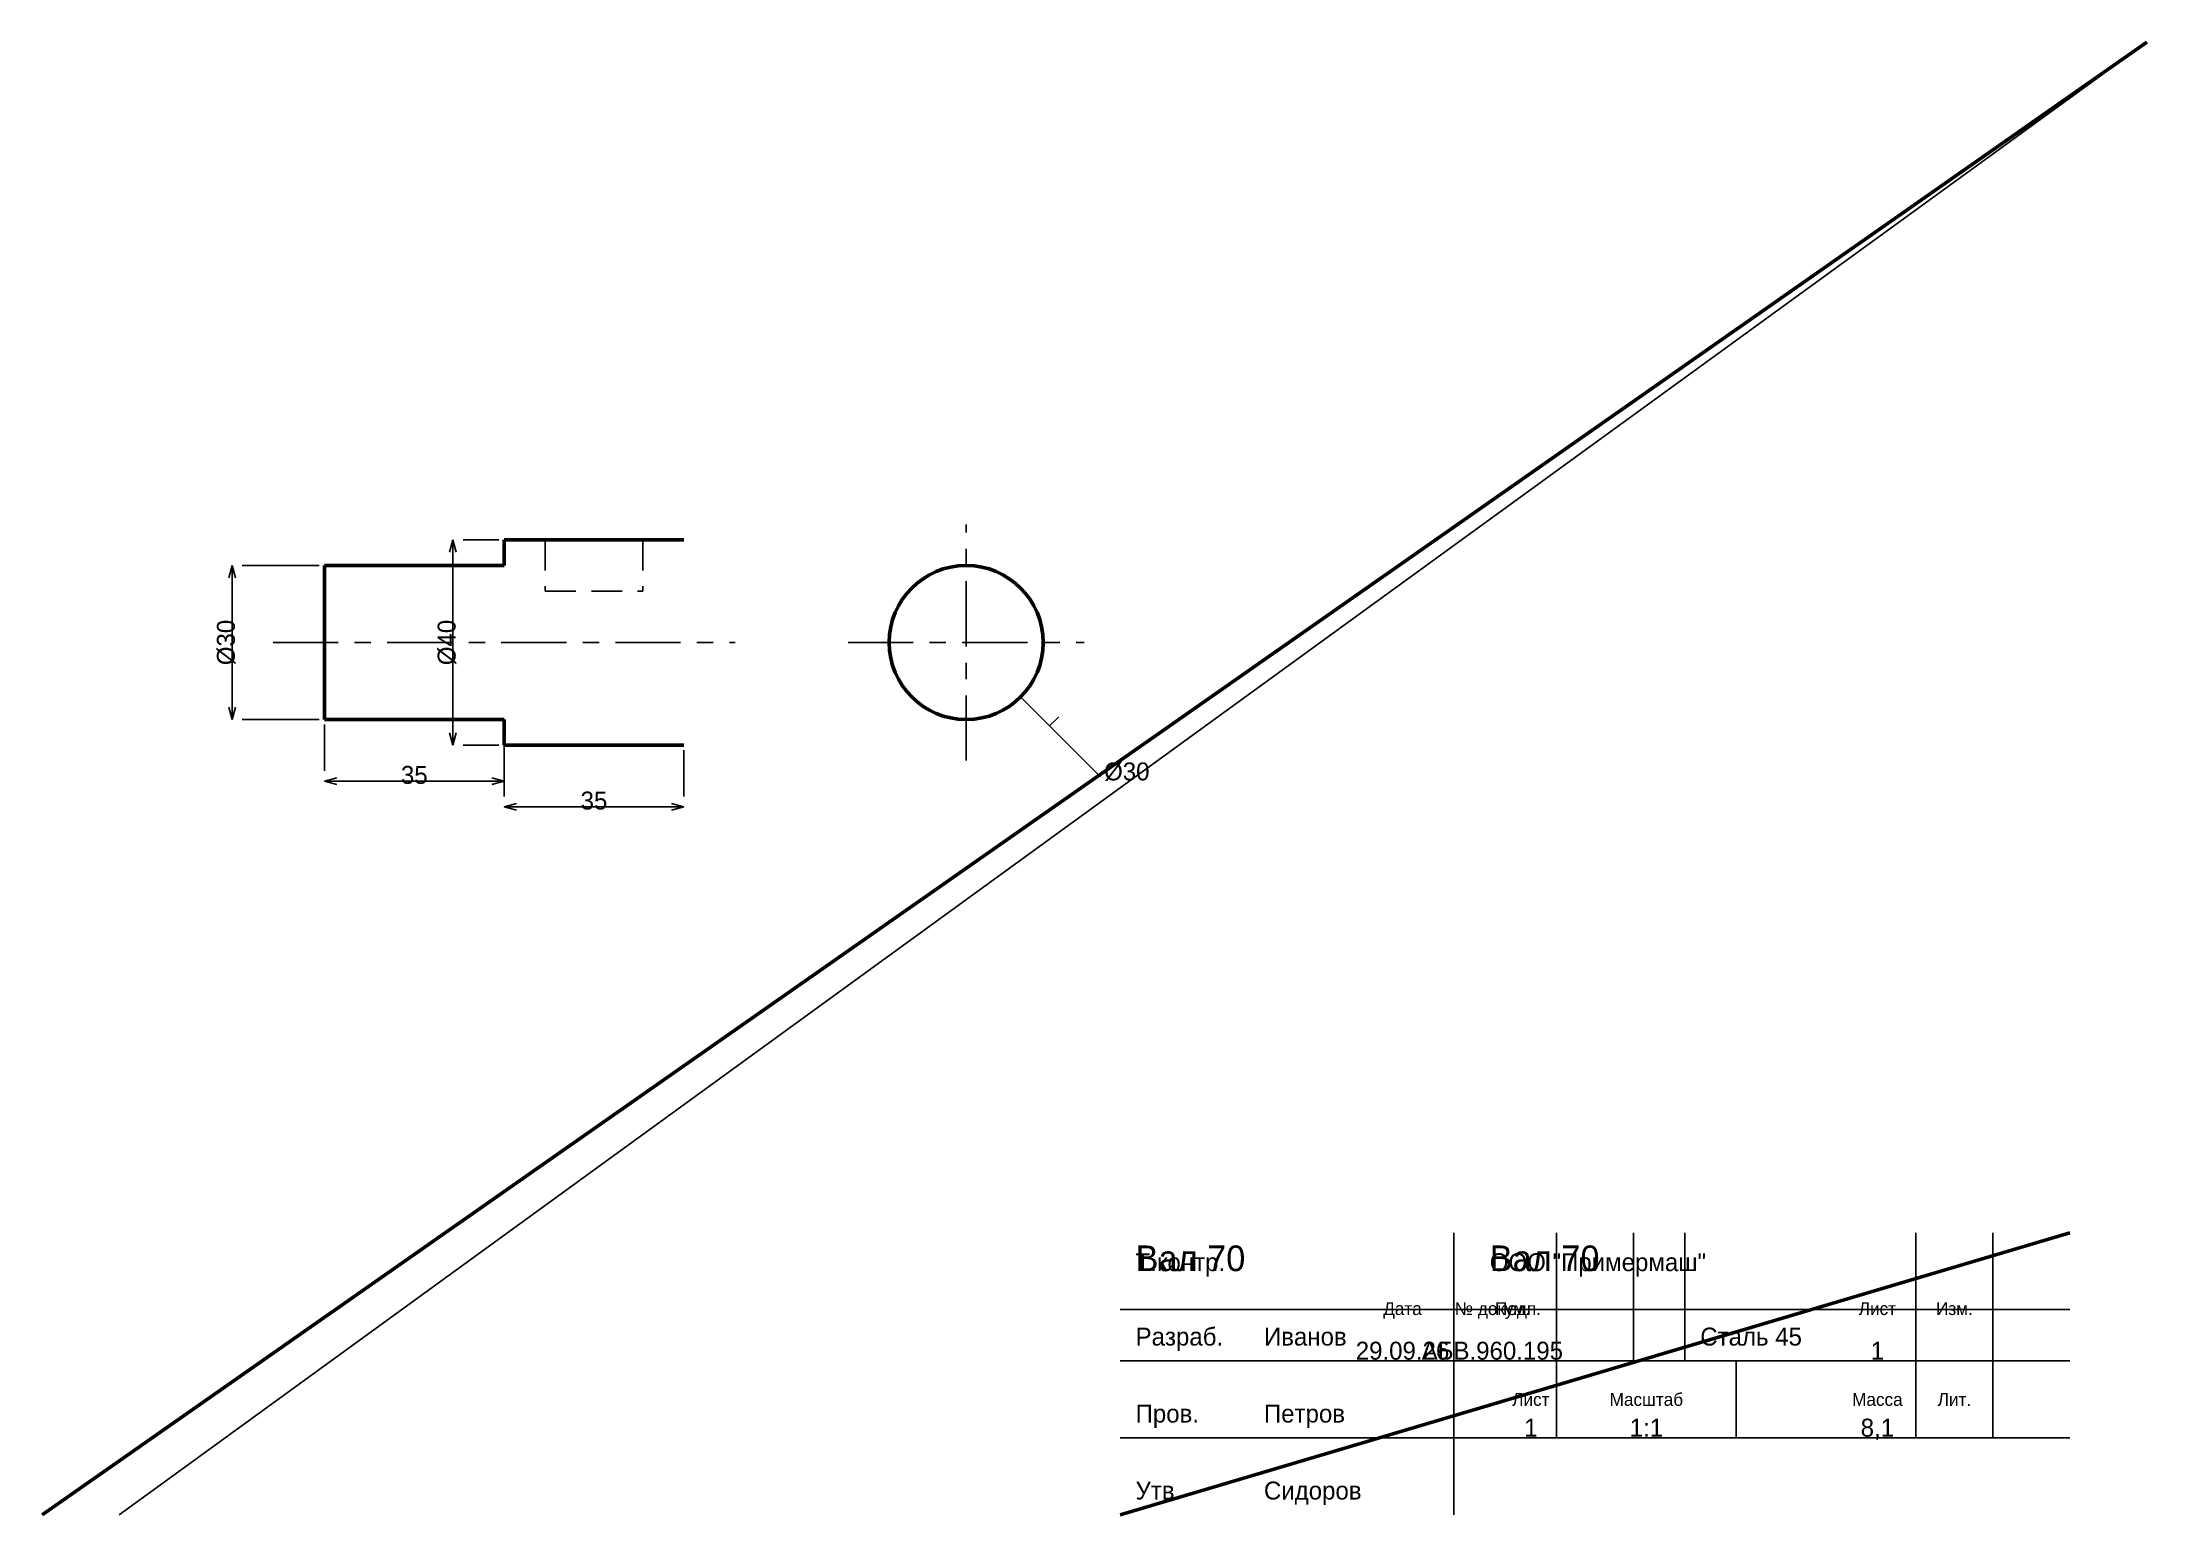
# Model space of a CAD drawing. Header units: millimetres. Extents: x 5 to 415, y 5 to 292.
import ezdxf
from ezdxf.enums import TextEntityAlignment as Align

# ---------------------------------------------------------------- set-up
doc = ezdxf.new("R2010")
doc.units = ezdxf.units.MM
doc.linetypes.add('CENTER', pattern=[22.225, 12.7, -3.175, 3.175, -3.175])
doc.linetypes.add('DASHED', pattern=[9, 6, -3])
for name, color, linetype, lineweight in [('AXIS', 7, 'CENTER', 25), ('DIMS', 7, 'CONTINUOUS', 25), ('MAIN', 7, 'CONTINUOUS', 50), ('TEXT', 7, 'CONTINUOUS', 25), ('THIN', 7, 'CONTINUOUS', 25)]:
    doc.layers.add(name, color=color, linetype=linetype, lineweight=lineweight)

msp = doc.modelspace()

# ---------------------------------------------------------------- linework, layer by layer
at = {"layer": 'AXIS', "linetype": 'CENTER', "lineweight": 25}
for p, q in [((185, 152), (185, 198)), ((50, 175), (140, 175)), ((162, 175), (208, 175))]:
    msp.add_line(p, q, dxfattribs=at)
at = {"layer": 'DIMS', "linetype": 'CONTINUOUS', "lineweight": 25}
for p, q in [((85, 195), (84.353, 192.585)), ((85, 155), (85, 195)), ((85, 195), (85.647, 192.585)), ((94, 195), (87, 195)), ((42, 190), (41.353, 187.585)), ((42, 160), (42, 190)), ((42, 190), (42.647, 187.585)), ((59, 190), (44, 190)), ((195.607, 164.393), (201.263, 158.737)), ((42, 160), (41.353, 162.415)), ((42, 160), (42.647, 162.415)), ((59, 160), (44, 160)), ((201.263, 158.737), (199.496, 160.504)), ((201.263, 158.737), (203.031, 160.504)), ((60, 159), (60, 150)), ((85, 155), (84.353, 157.415)), ((85, 155), (85.647, 157.415)), ((95, 159), (95, 150)), ((201.263, 158.737), (211.163, 148.837)), ((94, 155), (87, 155)), ((95, 154), (95, 145)), ((130, 154), (130, 145)), ((60, 148), (62.415, 148.647)), ((60, 148), (95, 148)), ((60, 148), (62.415, 147.353)), ((95, 148), (92.585, 148.647)), ((95, 148), (92.585, 147.353)), ((95, 143), (97.415, 143.647)), ((130, 143), (127.585, 143.647)), ((95, 143), (130, 143)), ((95, 143), (97.415, 142.353)), ((130, 143), (127.585, 142.353))]:
    msp.add_line(p, q, dxfattribs=at)
at = {"layer": 'MAIN', "linetype": 'CONTINUOUS', "lineweight": 50}
for p, q in [((5, 5), (415, 292)), ((95, 195), (130, 195)), ((95, 190), (95, 195)), ((60, 190), (95, 190)), ((60, 160), (60, 190)), ((60, 160), (95, 160)), ((95, 160), (95, 155)), ((95, 155), (130, 155)), ((215, 5), (400, 60))]:
    msp.add_line(p, q, dxfattribs=at)
msp.add_circle((185, 175), 15, dxfattribs=at)
at = {"layer": 'THIN', "linetype": 'CONTINUOUS', "lineweight": 25}
for p, q in [((20, 5), (415, 292)), ((280, 5), (280, 60)), ((300, 35), (300, 60)), ((315, 35), (315, 60)), ((325, 35), (325, 60)), ((370, 35), (370, 60)), ((385, 35), (385, 60)), ((215, 45), (400, 45)), ((215, 35), (400, 35)), ((300, 20), (300, 35)), ((335, 20), (335, 35)), ((370, 20), (370, 35)), ((385, 20), (385, 35)), ((215, 20), (400, 20))]:
    msp.add_line(p, q, dxfattribs=at)
at = {"layer": 'THIN', "linetype": 'DASHED', "lineweight": 25}
for p, q in [((103, 195), (122, 195)), ((103, 195), (103, 185)), ((122, 195), (122, 185)), ((103, 185), (122, 185))]:
    msp.add_line(p, q, dxfattribs=at)

# ---------------------------------------------------------------- texts
at = {"layer": 'DIMS', "linetype": 'CONTINUOUS', "lineweight": 25}
for s, p in [('%%c30', (40.8, 175)), ('%%c40', (83.8, 175))]:
    msp.add_text(s, height=3.5, rotation=90, dxfattribs=at).set_placement(p, align=Align.MIDDLE_CENTER)
msp.add_text('%%c30', height=3.5, dxfattribs=at).set_placement((211.87, 148.13))
for p in [(77.5, 149.2), (112.5, 144.2)]:
    msp.add_text('35', height=3.5, dxfattribs=at).set_placement(p, align=Align.MIDDLE_CENTER)
at = {"layer": 'TEXT', "linetype": 'CONTINUOUS', "lineweight": 25}
for s, height, p in [('Вал 70', 5, (218, 52.5)), ('Вал 70', 5, (287, 52.5)), ('Т.контр.', 3.5, (218, 52.5)), ('ООО "Примермаш"', 3.5, (287, 52.5)), ('Разраб.', 3.5, (218, 38)), ('Иванов', 3.5, (243, 38)), ('Сталь 45', 3.5, (328, 38)), ('Пров.', 3.5, (218, 23)), ('Петров', 3.5, (243, 23)), ('Утв.', 3.5, (218, 8)), ('Сидоров', 3.5, (243, 8))]:
    msp.add_text(s, height=height, dxfattribs=at).set_placement(p)
for s, height, p in [('Дата', 2.5, (270, 45.2)), ('№ докум.', 2.5, (287.5, 45.2)), ('Подп.', 2.5, (292.5, 45.2)), ('Лист', 2.5, (362.5, 45.2)), ('Изм.', 2.5, (377.5, 45.2)), ('29.09.26', 3.5, (270, 37)), ('АБВ.960.195', 3.5, (287.5, 37)), ('1', 3.5, (362.5, 37)), ('Лист', 2.5, (295, 27.5)), ('Масштаб', 2.5, (317.5, 27.5)), ('Масса', 2.5, (362.5, 27.5)), ('Лит.', 2.5, (377.5, 27.5)), ('1', 3.5, (295, 22)), ('1:1', 3.5, (317.5, 22)), ('8,1', 3.5, (362.5, 22))]:
    msp.add_text(s, height=height, dxfattribs=at).set_placement(p, align=Align.MIDDLE_CENTER)

doc.saveas('drawing.dxf')
